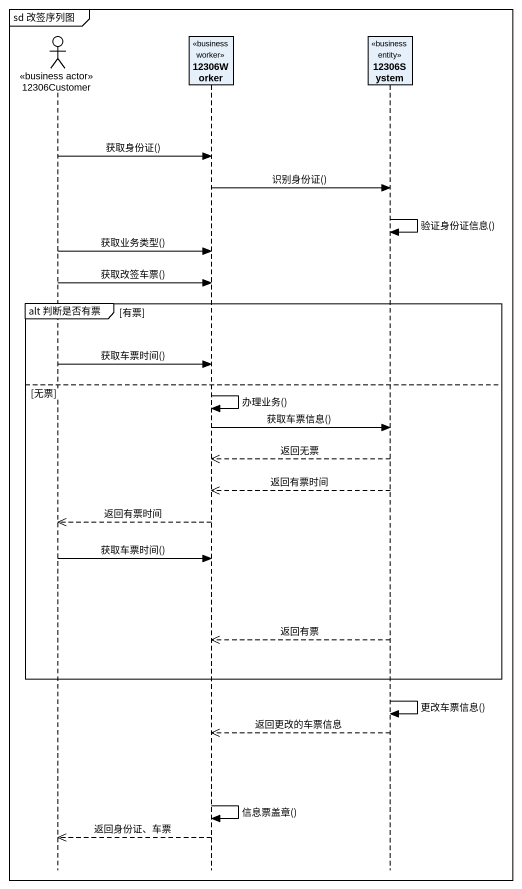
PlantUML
@startuml
mainframe sd 改签序列图
hide footbox
actor "12306Customer" as a12306Customer <<business actor>>
participant "12306Worker" as c12306Worker <<business worker>>
participant "12306System" as c12306System <<business entity>>

a12306Customer -> c12306Worker : 获取身份证()
c12306Worker -> c12306System : 识别身份证()
c12306System -> c12306System : 验证身份证信息()
a12306Customer -> c12306Worker : 获取业务类型()
a12306Customer -> c12306Worker : 获取改签车票()
group alt 判断是否有票 [有票]
  a12306Customer -> c12306Worker : 获取车票时间()
else 无票
  c12306Worker -> c12306Worker : 办理业务()
  c12306Worker -> c12306System : 获取车票信息()
  c12306System -->> c12306Worker : 返回无票
  c12306System -->> c12306Worker : 返回有票时间
  c12306Worker -->> a12306Customer : 返回有票时间
  a12306Customer -> c12306Worker : 获取车票时间()
  c12306System -->> c12306Worker : 返回有票
end
c12306System -> c12306System : 更改车票信息()
c12306System -->> c12306Worker : 返回更改的车票信息
c12306Worker -> c12306Worker : 信息票盖章()
c12306Worker -->> a12306Customer : 返回身份证、车票
@enduml
